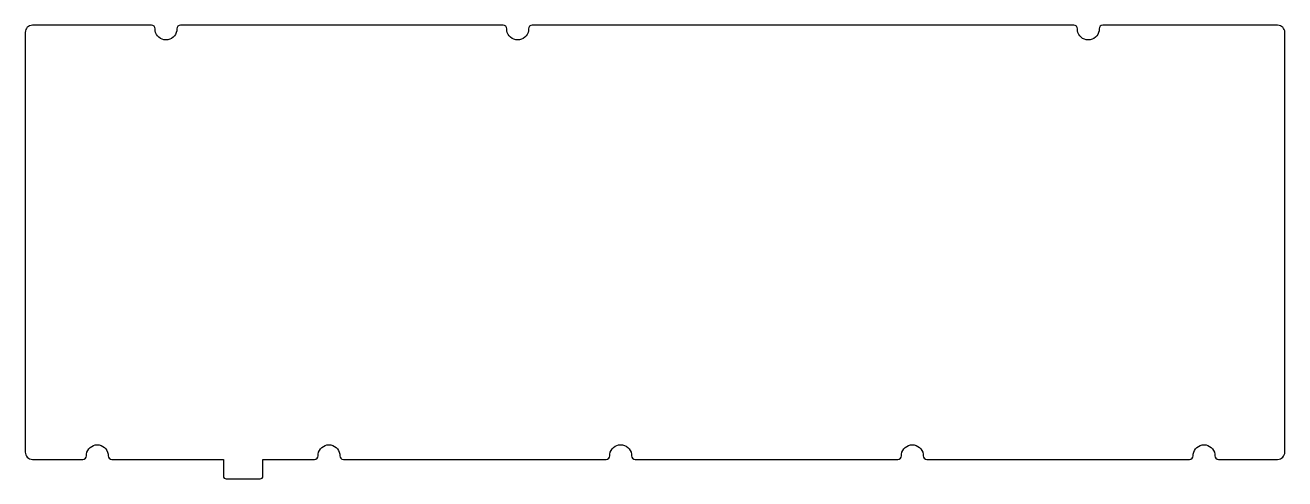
# Model space of a CAD drawing. Header units: millimetres. Extents: x -61 to 289, y -9 to 117.
import ezdxf

# ---------------------------------------------------------------- set-up
doc = ezdxf.new("R2010")
doc.units = ezdxf.units.MM
doc.layers.get('0').update_dxf_attribs({"linetype": 'CONTINUOUS'})

msp = doc.modelspace()

# ---------------------------------------------------------------- linework, layer by layer
msp.add_lwpolyline([(-37.48, -2.89, 0.414214), (-36.48, -3.89), (-5.48, -3.89), (-5.48, -8.53, 0.414214), (-4.72, -9.29), (4.72, -9.29, 0.414214), (5.48, -8.53), (5.48, -3.89), (19.79, -3.89, 0.414214), (20.79, -2.89), (20.79, -2.42, -0.852114), (26.81, -2.42), (26.81, -2.89, 0.414214), (27.81, -3.89), (100.75, -3.89, 0.414214), (101.75, -2.89), (101.75, -2.42, -0.851978), (107.78, -2.42), (107.78, -2.89, 0.414214), (108.78, -3.89), (181.72, -3.89, 0.414214), (182.72, -2.89), (182.72, -2.42, -0.852114), (188.74, -2.42), (188.74, -2.89, 0.414214), (189.74, -3.89), (262.68, -3.89, 0.414214), (263.68, -2.89), (263.68, -2.42, -0.851978), (269.7, -2.42), (269.7, -2.89, 0.41419), (270.7, -3.89), (287.11, -3.89, 0.414214), (289.11, -1.89), (289.11, 114.62, 0.414214), (287.11, 116.62), (238.56, 116.62, 0.414214), (237.56, 115.62), (237.56, 115.1, -0.852434), (231.54, 115.1), (231.54, 115.62, 0.414214), (230.54, 116.62), (80.2, 116.62, 0.414257), (79.2, 115.62), (79.2, 115.09, -0.852911), (73.18, 115.1), (73.18, 115.62, 0.414214), (72.18, 116.62), (-17.43, 116.62, 0.414214), (-18.43, 115.62), (-18.43, 115.1, -0.851977), (-24.45, 115.1), (-24.45, 115.62, 0.414214), (-25.45, 116.62), (-58.5, 116.62, 0.414214), (-60.5, 114.62), (-60.5, -1.89, 0.414214), (-58.5, -3.89), (-44.5, -3.89, 0.414214), (-43.5, -2.89), (-43.5, -2.42, -0.851977), (-37.48, -2.42)], format="xyb", close=True)

doc.saveas('drawing.dxf')
